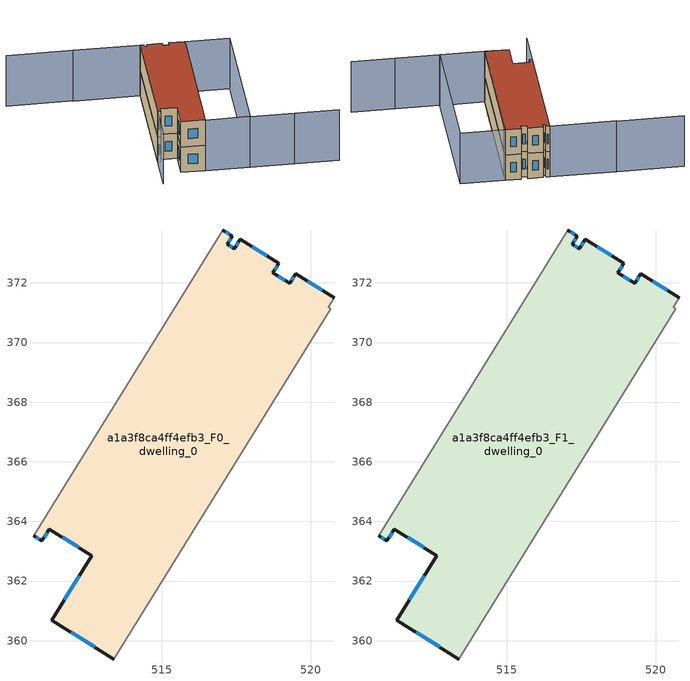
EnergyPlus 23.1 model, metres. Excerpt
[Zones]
a1a3f8ca4ff4efb3_F0_dwelling_0
 floor ground (EU_floor_Construction): 519.5,372.31 520.8,371.5 520.59,371.18 520.66,371.13 513.4,359.38 511.31,360.69 512.66,362.85 511.23,363.75 510.98,363.34 510.7,363.52 517.04,373.78 517.38,373.57 517.2,373.3 517.44,373.15 517.64,373.47 518.93,372.66 518.73,372.34 519.3,371.99 z0
 wall outside (EU_wall_Construction): 520.8,371.5 519.5,372.31 519.3,371.99 518.73,372.34 518.93,372.66 517.64,373.47 517.44,373.15 517.2,373.3 517.38,373.57 517.04,373.78 / 510.7,363.52 510.98,363.34 511.23,363.75 512.66,362.85 511.31,360.69 513.4,359.38 z0:3
 wall adiabatic (EU_wall_Construction): 513.4,359.38 520.66,371.13 520.59,371.18 520.8,371.5 / 517.04,373.78 510.7,363.52 z0:3
 window (EU_Window_Construction): 517.37,373.2 517.28,373.25 / 517.58,373.37 517.5,373.25 / 518.53,372.91 518.04,373.22 / 518.8,372.44 518.87,372.56 / 519.12,372.1 518.91,372.23 / 519.44,372.21 519.36,372.09 / 520.39,371.75 519.9,372.06 / 511.96,360.28 512.75,359.79 / 512.24,362.18 511.73,361.36 / 511.68,363.47 512.21,363.13 / 511.06,363.47 511.15,363.62 / 510.79,363.46 510.89,363.4 / 517.27,373.64 517.15,373.71 / 517.26,373.38 517.32,373.49 z0.93:2.07
a1a3f8ca4ff4efb3_F1_dwelling_0
 floor to a1a3f8ca4ff4efb3_F0_dwelling_0 (EU_floor_Construction): 519.5,372.31 520.79,371.5 520.59,371.18 520.66,371.13 513.4,359.38 511.31,360.69 512.66,362.85 511.23,363.75 510.98,363.34 510.7,363.52 517.04,373.78 517.38,373.57 517.2,373.3 517.44,373.15 517.64,373.47 518.93,372.66 518.73,372.34 519.3,371.99 z3
 wall outside (EU_wall_Construction): 520.8,371.5 519.5,372.31 519.3,371.99 518.73,372.34 518.93,372.66 517.64,373.47 517.44,373.15 517.2,373.3 517.38,373.57 517.04,373.78 / 510.7,363.52 510.98,363.34 511.23,363.75 512.66,362.85 511.31,360.69 513.4,359.38 z3:6
 wall adiabatic (EU_wall_Construction): 513.4,359.38 520.66,371.13 520.59,371.18 520.8,371.5 / 517.04,373.78 510.7,363.52 z3:6
 window (EU_Window_Construction): 517.37,373.2 517.28,373.25 / 517.58,373.37 517.5,373.25 / 518.53,372.91 518.04,373.22 / 518.8,372.44 518.87,372.56 / 519.12,372.1 518.91,372.23 / 519.44,372.21 519.36,372.09 / 520.39,371.75 519.9,372.06 / 511.96,360.28 512.75,359.79 / 512.24,362.18 511.73,361.36 / 511.68,363.47 512.21,363.13 / 511.06,363.47 511.15,363.62 / 510.79,363.46 510.89,363.4 / 517.27,373.64 517.15,373.71 / 517.26,373.38 517.32,373.49 z3.93:5.07
 roof outside (EU_roof_Construction): 513.4,359.38 520.66,371.13 520.59,371.18 520.8,371.5 519.5,372.31 519.3,371.99 518.73,372.34 518.93,372.66 517.64,373.47 517.44,373.15 517.2,373.3 517.38,373.57 517.04,373.78 510.7,363.52 510.98,363.34 511.23,363.75 512.66,362.85 511.31,360.69 z6
shading: 524.74,352.32 520.98,354.64 / 520.99,354.66 517.19,357.01 / 517.19,357.01 524.65,369.08 / 505.67,380.89 511.38,377.36 / 511.35,377.33 517.06,373.8 / 517.06,373.8 508.66,360.22 / 524.66,369.1 517.19,357.02 / 517.19,357.02 513.39,359.37 / 513.39,359.37 520.86,371.45 / 520.86,371.45 524.66,369.1 z0:6
[Building]
EU S2 Campaign: North Axis=0; Terrain=City; Solar Distribution=FullExterior
[Site:Location]
Montreal-Trudeau.Intl.AP: Latitude=45.4667; Longitude=-73.75; Time Zone=-5; Elevation=36
[SizingPeriod:WeatherFileDays]
AnnualSizingPeriod: Begin Month=1; Begin Day of Month=1; End Month=12; End Day of Month=31; Day of Week for Start Day=Monday; Use Weather File Daylight Saving Period=No; Use Weather File Rain and Snow Indicators=No
[MATERIAL]
EU_InternalMass_Material: Roughness=MediumRough; Thickness=0.1; Conductivity=1; Density=1800; Specific Heat=900; Thermal Absorptance=0.9; Solar Absorptance=0.7; Visible Absorptance=0.7
[MATERIAL:NOMASS] Roughness=MediumRough; Thermal Absorptance=0.9; Solar Absorptance=0.7; Visible Absorptance=0.7
Name | Thermal Resistance
EU_wall_NoMass; EU_floor_NoMass | 1.51479
EU_roof_NoMass | 2.84114
[WINDOWMATERIAL:SIMPLEGLAZINGSYSTEM]
EU_Window_SimpleGlazing: UFactor=3.53504; Solar Heat Gain Coefficient=0.8; Visible Transmittance=0.8
[CONSTRUCTION]
EU_wall_Construction: EU_wall_NoMass
EU_roof_Construction: EU_roof_NoMass
EU_floor_Construction: EU_floor_NoMass
EU_Window_Construction: EU_Window_SimpleGlazing
EU_InternalMass_Construction: EU_InternalMass_Material
[ZONE] Type=1; Multiplier=1; Ceiling Height=autocalculate; Floor Area=autocalculate; Part of Total Floor Area=Yes
Name | Volume
a1a3f8ca4ff4efb3_F0_dwelling_0 | 174.179
a1a3f8ca4ff4efb3_F1_dwelling_0 | 174.18
[INTERNALMASS] Construction=EU_InternalMass_Construction; Surface Area=58.06
Name | Zone or ZoneList
a1a3f8ca4ff4efb3_F0_dwelling_0_EU_InternalMass | a1a3f8ca4ff4efb3_F0_dwelling_0
a1a3f8ca4ff4efb3_F1_dwelling_0_EU_InternalMass | a1a3f8ca4ff4efb3_F1_dwelling_0
[OTHEREQUIPMENT] Fuel Type=Electricity; Design Level Calculation Method=Watts/Area; Power per Zone Floor Area=1; Fraction Latent=0; Fraction Radiant=0; Fraction Lost=0; Carbon Dioxide Generation Rate=0; EndUse Subcategory=EU_Step8_InternalGains
Name | Zone or ZoneList or Space or SpaceList | Schedule
EU_Step8_InternalGain_a1a3f8ca4ff4efb3_F0_dwelling_0_f000 | a1a3f8ca4ff4efb3_F0_dwelling_0 | EU_Step8_GainSchedule_a1a3f8ca4ff4efb3_F0_dwelling_0_f000
EU_Step8_InternalGain_a1a3f8ca4ff4efb3_F1_dwelling_0_f000 | a1a3f8ca4ff4efb3_F1_dwelling_0 | EU_Step8_GainSchedule_a1a3f8ca4ff4efb3_F1_dwelling_0_f000
[ZONEVENTILATION:DESIGNFLOWRATE] Schedule=EU_AlwaysOn; Design Flow Rate Calculation Method=AirChanges/Hour; Air Changes per Hour=0.775154; Ventilation Type=Natural; Fan Pressure Rise=0; Fan Total Efficiency=1; Constant Term Coefficient=1; Temperature Term Coefficient=0; Velocity Term Coefficient=0; Velocity Squared Term Coefficient=0; Minimum Indoor Temperature=-100; Maximum Indoor Temperature=100; Delta Temperature=-100; Minimum Outdoor Temperature=-100; Maximum Outdoor Temperature=100; Maximum Wind Speed=40
Name | Zone or ZoneList or Space or SpaceList
EU_ConstantAir_a1a3f8ca4ff4efb3_F0_dwelling_0 | a1a3f8ca4ff4efb3_F0_dwelling_0
EU_ConstantAir_a1a3f8ca4ff4efb3_F1_dwelling_0 | a1a3f8ca4ff4efb3_F1_dwelling_0
[HVACTEMPLATE:THERMOSTAT] Constant Heating Setpoint=20; Constant Cooling Setpoint=50
EU_HeatOnly_a1a3f8ca4ff4efb3_F0_dwelling_0; EU_HeatOnly_a1a3f8ca4ff4efb3_F1_dwelling_0
[HVACTEMPLATE:ZONE:IDEALLOADSAIRSYSTEM] System Availability Schedule=EU_AlwaysOn; Maximum Heating Supply Air Temperature=50; Minimum Cooling Supply Air Temperature=13; Maximum Heating Supply Air Humidity Ratio=0.0156; Minimum Cooling Supply Air Humidity Ratio=0.0077; Heating Limit=NoLimit; Cooling Limit=NoLimit; Heating Availability Schedule=EU_AlwaysOn; Cooling Availability Schedule=EU_CoolingOff; Dehumidification Control Type=ConstantSensibleHeatRatio; Cooling Sensible Heat Ratio=0.7; Dehumidification Setpoint=60; Humidification Control Type=None; Humidification Setpoint=30; Outdoor Air Method=None; Outdoor Air Flow Rate per Person=0.00944; Outdoor Air Flow Rate per Zone Floor Area=0; Outdoor Air Flow Rate per Zone=0; Demand Controlled Ventilation Type=None; Outdoor Air Economizer Type=NoEconomizer; Heat Recovery Type=None; Sensible Heat Recovery Effectiveness=0.7; Latent Heat Recovery Effectiveness=0.65
Name | Template Thermostat
a1a3f8ca4ff4efb3_F0_dwelling_0 | EU_HeatOnly_a1a3f8ca4ff4efb3_F0_dwelling_0
a1a3f8ca4ff4efb3_F1_dwelling_0 | EU_HeatOnly_a1a3f8ca4ff4efb3_F1_dwelling_0
[SIZING:ZONE] Zone Cooling Design Supply Air Temperature Input Method=SupplyAirTemperature; Zone Cooling Design Supply Air Temperature=13; Zone Heating Design Supply Air Temperature Input Method=SupplyAirTemperature; Zone Heating Design Supply Air Temperature=50; Zone Cooling Design Supply Air Humidity Ratio=0.008; Zone Heating Design Supply Air Humidity Ratio=0.008; Cooling Design Air Flow Method=DesignDay; Cooling Design Air Flow Rate=0; Cooling Minimum Air Flow per Zone Floor Area=0.000762; Cooling Minimum Air Flow=0; Cooling Minimum Air Flow Fraction=0.2; Heating Design Air Flow Method=DesignDay; Heating Design Air Flow Rate=0; Heating Maximum Air Flow per Zone Floor Area=0.002032; Heating Maximum Air Flow=0.141576; Heating Maximum Air Flow Fraction=0.3; Account for Dedicated Outdoor Air System=No; Dedicated Outdoor Air System Control Strategy=NeutralSupplyAir; Dedicated Outdoor Air Low Setpoint Temperature for Design=autosize; Dedicated Outdoor Air High Setpoint Temperature for Design=autosize; Zone Load Sizing Method=Sensible Load Only No Latent Load; Zone Latent Cooling Design Supply Air Humidity Ratio Input Method=HumidityRatioDifference; Zone Cooling Design Supply Air Humidity Ratio Difference=0.005; Zone Latent Heating Design Supply Air Humidity Ratio Input Method=HumidityRatioDifference; Zone Humidification Design Supply Air Humidity Ratio Difference=0.005
a1a3f8ca4ff4efb3_F0_dwelling_0; a1a3f8ca4ff4efb3_F1_dwelling_0
[SCHEDULE:CONSTANT]
Name | Hourly Value
EU_AlwaysOn | 1
EU_CoolingOff | 0
[SCHEDULE:FILE] Column Number=1; Rows to Skip at Top=0; Number of Hours of Data=8760; Column Separator=Comma; Interpolate to Timestep=No; Minutes per Item=60; Adjust Schedule for Daylight Savings=Yes
Name | File
EU_Step8_GainSchedule_a1a3f8ca4ff4efb3_F0_dwelling_0_f000 | ../../schedules/a1a3f8ca4ff4efb3/a1a3f8ca4ff4efb3_F0_dwelling_0_f000_gain.csv
EU_Step8_GainSchedule_a1a3f8ca4ff4efb3_F1_dwelling_0_f000 | ../../schedules/a1a3f8ca4ff4efb3/a1a3f8ca4ff4efb3_F1_dwelling_0_f000_gain.csv
